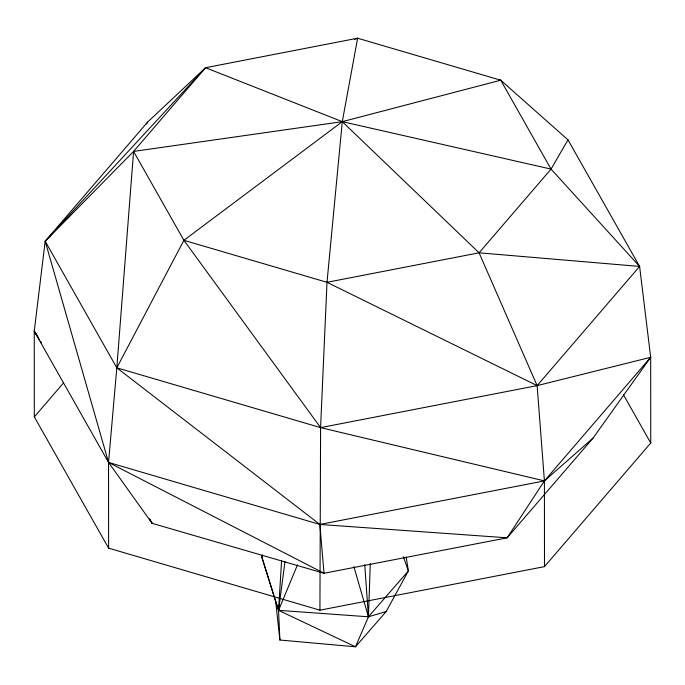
<?xml version="1.0" encoding="UTF-8"?>
<svg xmlns="http://www.w3.org/2000/svg" width="685" height="685" viewBox="0 0 685 685"><rect width="100%" height="100%" fill="white"/><g stroke="black" fill="none" stroke-linecap="round" stroke-linejoin="round"><path stroke-width="1.03" d="M319.921 610.172L320.589 427.628L327.002 282.306L342.286 121.656L357.63 38.214L500.735 80.213L567.976 139.851L639.61 266.431L650.681 357.296L650.75 443.007L544.489 566.623L319.921 610.172L108.607 548.154L34.319 416.9L34.25 331.18L45.176 241.248L147.643 122.05L205.551 67.712L357.63 38.214L354.659 39.396M262.244 555.064L261.85 557.17L275.695 601.593L279.891 640.03L355.489 646.786L368.436 616.791L370.302 563.584M281.621 560.373L278.547 610.344L279.891 640.03M205.551 67.712L45.176 241.248L116.81 367.819L320.589 427.628L537.134 385.629L639.61 266.431L551.04 169.101L342.286 121.656L205.551 67.712L133.584 151.419L116.81 367.819L108.538 462.435L108.607 548.154M284.994 561.64L278.547 610.344L355.489 646.786L386.16 611.559L408.38 570.93L406.205 557.205M262.483 555.124L261.85 557.17L278.547 610.344L368.436 616.791L386.16 611.559M297.47 564.911L278.547 610.344L275.695 601.593M327.002 282.306L479.08 252.816L551.04 169.101L500.735 80.213L342.286 121.656L183.897 240.307L116.81 367.819L319.852 524.453L507.157 537.811L593.056 438.075L650.681 357.296L537.134 385.629L327.002 282.306L183.897 240.307L133.584 151.419L45.176 241.248L108.538 462.435L152.147 523.357L324.031 573.276L507.157 537.811L544.412 480.904L650.681 357.296M146.624 123.925L147.643 122.05M551.04 169.101L567.976 139.851M34.319 416.9L63.491 382.966M353.871 566.683L368.436 616.791L408.38 570.93L403.405 556.802M37.812 336.481L34.25 331.18L108.538 462.435L319.852 524.453L544.412 480.904L593.056 438.075M133.584 151.419L342.286 121.656L479.08 252.816L537.134 385.629L544.412 480.904L544.489 566.623M498.603 80.213L500.735 80.213M479.08 252.816L639.61 266.431M544.412 480.904L320.589 427.628L183.897 240.307M108.538 462.435L324.031 573.276L319.852 524.453M34.25 331.18L39.276 339.375M40.398 341.199L41.511 343.022M149.356 518.802L152.147 523.357L150.058 519.65M623.359 394.603L650.75 443.007M364.728 564.637L368.436 616.791"/></g></svg>
